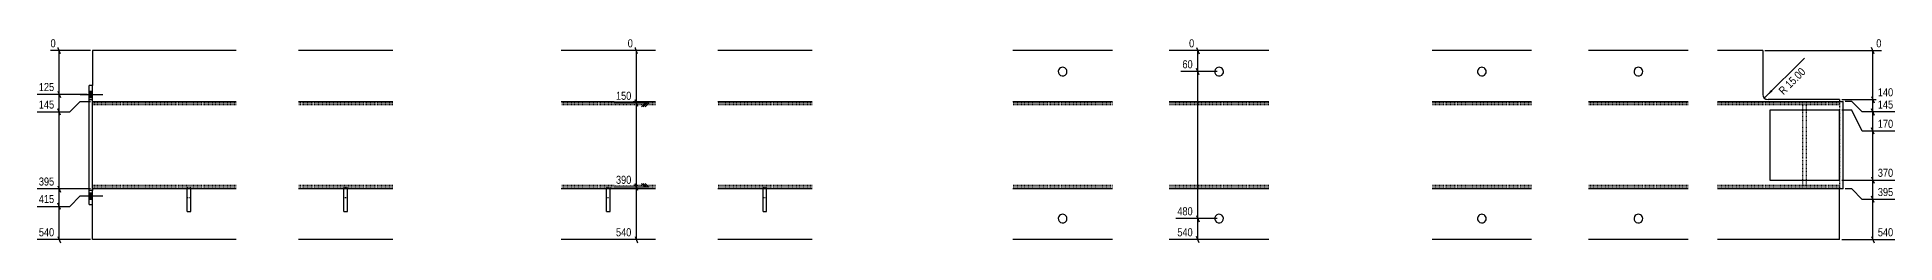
# Model space of a CAD drawing. Header units: millimetres. Extents: x 14 to 47490, y 10 to 2017.
# Drawn here: x 13425 to 18742, y 14 to 602 of the extents above; entities that cross this region are included whole.
import ezdxf

# ---------------------------------------------------------------- set-up
doc = ezdxf.new("R2010")
doc.units = ezdxf.units.MM
doc.linetypes.add('DXK_LINE_DOT2', pattern=[3.9198, 1.9599, -1.9599])
doc.layers.add('MÅLSÆTNING', color=7, linetype='Continuous')
doc.layers.add('STÅL', color=7, linetype='Continuous')
doc.styles.add('Arial Narrow', font='ARIALN.TTF', dxfattribs={"height": 0.2})

msp = doc.modelspace()

# ---------------------------------------------------------------- hatches: boundary and pattern name
at = {"layer": 'MÅLSÆTNING', "linetype": 'Continuous'}
msp.add_hatch(color=7, dxfattribs=at).paths.add_polyline_path([(18391.7, 446.9), (18368.4, 427.8), (18387.5, 451.1)])
at = {"layer": 'STÅL', "linetype": 'Continuous'}
for points in [[(13574, 447.4), (13574, 429.4), (13584, 429.4), (13584, 447.4)], [(13574, 447.4), (13574, 429.4), (13584, 429.4), (13584, 447.4)], [(13574, 447.4), (13574, 429.4), (13584, 429.4), (13584, 447.4)], [(13574, 157.4), (13574, 139.4), (13584, 139.4), (13584, 157.4)], [(13574, 157.4), (13574, 139.4), (13584, 139.4), (13584, 157.4)], [(13574, 157.4), (13574, 139.4), (13584, 139.4), (13584, 157.4)]]:
    msp.add_hatch(color=96, dxfattribs=at).paths.add_polyline_path(points)

# ---------------------------------------------------------------- linework, layer by layer
at = {"layer": 'MÅLSÆTNING', "color": 7, "linetype": 'Continuous'}
for p, q in [((13578, 563.4), (13463.7, 563.4)), ((13492.1, 554.4), (13484.9, 572.4)), ((13488.5, 438.4), (13488.5, 563.4)), ((15169.8, 563.4), (15115.5, 563.4)), ((15143.9, 554.4), (15136.7, 572.4)), ((16792.2, 563.4), (16722.1, 563.4)), ((16743.3, 572.4), (16750.5, 554.4)), ((16746.9, 503.4), (16746.9, 563.4)), ((18368.4, 427.8), (18483, 542.4)), ((18370, 563.4), (18703.5, 563.4)), ((18682.3, 554.4), (18675.1, 572.4)), ((18678.7, 423.4), (18678.7, 563.4)), ((16802, 503.4), (16698.7, 503.4)), ((16802, 503.4), (16698.7, 503.4)), ((16750.5, 494.4), (16743.3, 512.4)), ((16750.5, 494.4), (16743.3, 512.4)), ((16746.9, 83.4), (16746.9, 503.4)), ((13568, 438.4), (13425.7, 438.4)), ((13568, 438.4), (13425.7, 438.4)), ((13484.9, 447.4), (13492.1, 429.4)), ((13484.9, 447.4), (13492.1, 429.4)), ((13488.5, 388.4), (13488.5, 438.4)), ((18675.1, 432.4), (18682.3, 414.4)), ((18675.1, 432.4), (18682.3, 414.4)), ((13425.7, 388.4), (13518.5, 388.4)), ((13425.7, 388.4), (13518.5, 388.4)), ((13492.1, 379.4), (13484.9, 397.4)), ((13492.1, 379.4), (13484.9, 397.4)), ((13518.5, 388.4), (13548.5, 418.4)), ((13518.5, 388.4), (13548.5, 418.4)), ((13548.5, 418.4), (13578, 418.4)), ((13548.5, 418.4), (13578, 418.4)), ((15169.8, 413.4), (15077.5, 413.4)), ((15143.9, 404.4), (15136.7, 422.4)), ((15140.3, 173.4), (15140.3, 413.4)), ((15165.3, 413.4), (15154.8, 402.9)), ((15175.8, 413.4), (15154.8, 413.4)), ((15170.6, 413.4), (15160.1, 402.9)), ((15170.6, 413.4), (15160.1, 402.9)), ((15175.8, 413.4), (15165.3, 402.9)), ((15175.8, 413.4), (15165.3, 402.9)), ((18590, 423.4), (18741.5, 423.4)), ((18590, 423.4), (18741.5, 423.4)), ((18618.7, 393.4), (18590, 393.4)), ((18618.7, 393.4), (18590, 393.4)), ((18618.7, 418.4), (18600, 418.4)), ((18618.7, 418.4), (18600, 418.4)), ((18648.7, 388.4), (18618.7, 418.4)), ((18648.7, 388.4), (18618.7, 418.4)), ((18648.7, 333.4), (18618.7, 393.4)), ((18648.7, 333.4), (18618.7, 393.4)), ((18741.5, 388.4), (18648.7, 388.4)), ((18741.5, 388.4), (18648.7, 388.4)), ((18682.3, 379.4), (18675.1, 397.4)), ((18675.1, 397.4), (18682.3, 379.4)), ((18678.7, 388.4), (18678.7, 423.4)), ((18678.7, 333.4), (18678.7, 388.4)), ((18741.5, 333.4), (18648.7, 333.4)), ((18741.5, 333.4), (18648.7, 333.4)), ((18682.3, 324.4), (18675.1, 342.4)), ((18682.3, 324.4), (18675.1, 342.4)), ((15169.8, 173.4), (15077.5, 173.4)), ((15169.8, 173.4), (15077.5, 173.4)), ((15136.7, 182.4), (15143.9, 164.4)), ((15143.9, 164.4), (15136.7, 182.4)), ((15140.3, 23.4), (15140.3, 173.4)), ((15165.3, 173.4), (15154.8, 183.9)), ((15165.3, 173.4), (15154.8, 183.9)), ((15175.8, 173.4), (15154.8, 173.4)), ((15175.8, 173.4), (15154.8, 173.4)), ((15170.6, 173.4), (15160.1, 183.9)), ((15170.6, 173.4), (15160.1, 183.9)), ((15175.8, 173.4), (15165.3, 183.9)), ((15175.8, 173.4), (15165.3, 183.9)), ((18590, 193.4), (18741.5, 193.4)), ((18618.7, 168.4), (18600, 168.4)), ((18618.7, 168.4), (18600, 168.4)), ((18648.7, 138.4), (18618.7, 168.4)), ((18648.7, 138.4), (18618.7, 168.4)), ((18675.1, 202.4), (18682.3, 184.4)), ((18678.7, 138.4), (18678.7, 193.4)), ((13425.7, 118.4), (13518.5, 118.4)), ((13492.1, 109.4), (13484.9, 127.4)), ((13488.5, 23.4), (13488.5, 118.4)), ((13518.5, 118.4), (13548.5, 148.4)), ((13518.5, 118.4), (13548.5, 148.4)), ((13548.5, 148.4), (13568, 148.4)), ((13548.5, 148.4), (13568, 148.4)), ((18741.5, 138.4), (18648.7, 138.4)), ((18741.5, 138.4), (18648.7, 138.4)), ((18682.3, 129.4), (18675.1, 147.4)), ((18682.3, 129.4), (18675.1, 147.4)), ((18678.7, 23.4), (18678.7, 138.4)), ((16802, 83.4), (16684.1, 83.4)), ((16802, 83.4), (16684.1, 83.4)), ((16743.3, 92.4), (16750.5, 74.4)), ((16743.3, 92.4), (16750.5, 74.4)), ((16746.9, 23.4), (16746.9, 83.4)), ((13578, 23.4), (13425.7, 23.4)), ((13484.9, 32.4), (13492.1, 14.4)), ((15169.8, 23.4), (15077.5, 23.4)), ((15136.7, 32.4), (15143.9, 14.4)), ((16792.2, 23.4), (16684.1, 23.4)), ((16750.5, 14.4), (16743.3, 32.4)), ((18590, 23.4), (18741.5, 23.4)), ((18675.1, 32.4), (18682.3, 14.4))]:
    msp.add_line(p, q, dxfattribs=at)
msp.add_arc((18379, 438.4), 15, 180, 270, dxfattribs=at)
at = {"layer": 'STÅL', "color": 2, "linetype": 'Continuous'}
for p, q in [((13584, 563.4), (13584, 463.4)), ((13724, 563.4), (13584, 563.4)), ((13995, 563.4), (13725, 563.4)), ((14443, 563.4), (14173, 563.4)), ((15195, 563.4), (14925, 563.4)), ((15643, 563.4), (15373, 563.4)), ((16502.5, 563.4), (16217.5, 563.4)), ((16950.5, 563.4), (16665.5, 563.4)), ((17702.5, 563.4), (17417.5, 563.4)), ((18150.5, 563.4), (17865.5, 563.4)), ((18364, 563.4), (18234, 563.4)), ((18364, 563.4), (18364, 438.4)), ((13574, 163.4), (13574, 463.4)), ((13584, 463.4), (13574, 463.4)), ((13584, 418.4), (13584, 463.4)), ((18364, 438.4), (18365.1, 432.7)), ((13574, 423.4), (13584, 423.4)), ((13584, 168.4), (13584, 418.4)), ((13584, 418.4), (13724, 418.4)), ((13725, 418.4), (13995, 418.4)), ((14173, 418.4), (14443, 418.4)), ((14925, 418.4), (15195, 418.4)), ((15373, 418.4), (15643, 418.4)), ((16217.5, 418.4), (16502.5, 418.4)), ((16665.5, 418.4), (16950.5, 418.4)), ((17417.5, 418.4), (17702.5, 418.4)), ((17865.5, 418.4), (18150.5, 418.4)), ((18234, 418.4), (18594, 418.4)), ((18373.2, 424.5), (18379, 423.4)), ((18584, 423.4), (18379, 423.4)), ((18384, 393.4), (18384, 193.4)), ((18584, 393.4), (18384, 393.4)), ((18584, 423.4), (18584, 418.4)), ((18584, 193.4), (18584, 393.4)), ((18594, 168.4), (18594, 418.4)), ((13574, 123.4), (13574, 163.4)), ((13584, 163.4), (13574, 163.4)), ((13584, 168.4), (13584, 163.4)), ((13724, 168.4), (13584, 168.4)), ((13584, 123.4), (13584, 163.4)), ((13995, 168.4), (13725, 168.4)), ((13855, 103.4), (13855, 168.4)), ((13865, 103.4), (13865, 168.4)), ((14443, 168.4), (14173, 168.4)), ((14303, 103.4), (14303, 168.4)), ((14313, 103.4), (14313, 168.4)), ((15195, 168.4), (14925, 168.4)), ((15055, 103.4), (15055, 168.4)), ((15065, 103.4), (15065, 168.4)), ((15643, 168.4), (15373, 168.4)), ((15503, 103.4), (15503, 168.4)), ((15513, 103.4), (15513, 168.4)), ((16502.5, 168.4), (16217.5, 168.4)), ((16950.5, 168.4), (16665.5, 168.4)), ((17702.5, 168.4), (17417.5, 168.4)), ((18150.5, 168.4), (17865.5, 168.4)), ((18594, 168.4), (18234, 168.4)), ((18384, 193.4), (18584, 193.4)), ((18584, 23.4), (18584, 168.4)), ((13574, 123.4), (13584, 123.4)), ((13584, 23.4), (13584, 123.4)), ((13855, 103.4), (13865, 103.4)), ((14303, 103.4), (14313, 103.4)), ((15055, 103.4), (15065, 103.4)), ((15503, 103.4), (15513, 103.4)), ((13724, 23.4), (13584, 23.4)), ((13995, 23.4), (13725, 23.4)), ((14443, 23.4), (14173, 23.4)), ((15195, 23.4), (14925, 23.4)), ((15643, 23.4), (15373, 23.4)), ((16502.5, 23.4), (16217.5, 23.4)), ((16950.5, 23.4), (16665.5, 23.4)), ((17702.5, 23.4), (17417.5, 23.4)), ((18150.5, 23.4), (17865.5, 23.4)), ((18584, 23.4), (18234, 23.4))]:
    msp.add_line(p, q, dxfattribs=at)
at = {"layer": 'STÅL', "color": 96, "linetype": 'Continuous'}
for p, q in [((13548, 438.4), (13613, 438.4)), ((13548, 438.4), (13613, 438.4)), ((13548, 438.4), (13613, 438.4)), ((13574, 447.4), (13584, 447.4)), ((13574, 447.4), (13584, 447.4)), ((13574, 447.4), (13584, 447.4)), ((13574, 429.4), (13584, 429.4)), ((13574, 429.4), (13584, 429.4)), ((13574, 429.4), (13584, 429.4)), ((13548, 148.4), (13613, 148.4)), ((13548, 148.4), (13613, 148.4)), ((13548, 148.4), (13613, 148.4)), ((13574, 157.4), (13584, 157.4)), ((13574, 157.4), (13584, 157.4)), ((13574, 157.4), (13584, 157.4)), ((13574, 139.4), (13584, 139.4)), ((13574, 139.4), (13584, 139.4)), ((13574, 139.4), (13584, 139.4))]:
    msp.add_line(p, q, dxfattribs=at)
at = {"layer": 'STÅL', "color": 7, "linetype": 'DXK_LINE_DOT2'}
for p, q in [((13584, 413.4), (13584, 463.4)), ((13724, 413.4), (13584, 413.4)), ((13584, 413.4), (13584, 408.4)), ((13724, 408.4), (13584, 408.4)), ((13584, 123.4), (13584, 408.4)), ((13995, 413.4), (13725, 413.4)), ((13995, 408.4), (13725, 408.4)), ((14443, 413.4), (14173, 413.4)), ((14443, 408.4), (14173, 408.4)), ((15195, 413.4), (14925, 413.4)), ((15195, 408.4), (14925, 408.4)), ((15643, 413.4), (15373, 413.4)), ((15643, 408.4), (15373, 408.4)), ((16502.5, 413.4), (16217.5, 413.4)), ((16502.5, 408.4), (16217.5, 408.4)), ((16950.5, 413.4), (16665.5, 413.4)), ((16950.5, 408.4), (16665.5, 408.4)), ((17702.5, 413.4), (17417.5, 413.4)), ((17702.5, 408.4), (17417.5, 408.4)), ((18150.5, 413.4), (17865.5, 413.4)), ((18150.5, 408.4), (17865.5, 408.4)), ((18584, 413.4), (18234, 413.4)), ((18584, 408.4), (18234, 408.4)), ((18479, 178.4), (18479, 408.4)), ((18489, 178.4), (18489, 408.4)), ((18584, 418.4), (18584, 413.4)), ((18584, 413.4), (18584, 408.4)), ((18584, 408.4), (18584, 168.4)), ((13724, 178.4), (13584, 178.4)), ((13724, 173.4), (13584, 173.4)), ((13995, 178.4), (13725, 178.4)), ((13995, 173.4), (13725, 173.4)), ((13855, 168.4), (13855, 173.4)), ((13855, 173.4), (13865, 173.4)), ((13865, 168.4), (13865, 173.4)), ((14443, 178.4), (14173, 178.4)), ((14443, 173.4), (14173, 173.4)), ((14303, 168.4), (14303, 173.4)), ((14303, 173.4), (14313, 173.4)), ((14313, 168.4), (14313, 173.4)), ((15195, 178.4), (14925, 178.4)), ((15195, 173.4), (14925, 173.4)), ((15055, 168.4), (15055, 173.4)), ((15055, 173.4), (15065, 173.4)), ((15065, 168.4), (15065, 173.4)), ((15643, 178.4), (15373, 178.4)), ((15643, 173.4), (15373, 173.4)), ((15503, 168.4), (15503, 173.4)), ((15503, 173.4), (15513, 173.4)), ((15513, 168.4), (15513, 173.4)), ((16502.5, 178.4), (16217.5, 178.4)), ((16502.5, 173.4), (16217.5, 173.4)), ((16950.5, 178.4), (16665.5, 178.4)), ((16950.5, 173.4), (16665.5, 173.4)), ((17702.5, 178.4), (17417.5, 178.4)), ((17702.5, 173.4), (17417.5, 173.4)), ((18150.5, 178.4), (17865.5, 178.4)), ((18150.5, 173.4), (17865.5, 173.4)), ((18584, 178.4), (18234, 178.4)), ((18584, 173.4), (18234, 173.4)), ((13855, 143.4), (13865, 143.4)), ((14303, 143.4), (14313, 143.4)), ((15055, 143.4), (15065, 143.4)), ((15503, 143.4), (15513, 143.4))]:
    msp.add_line(p, q, dxfattribs=at)
at = {"layer": 'STÅL', "color": 2, "linetype": 'Continuous'}
for centre, radius, start, end in [((16360, 503.4), 12.5, 150.3737, 330.3737), ((16360, 503.4), 12.5, 330.3737, 150.3737), ((16808, 503.4), 12.5, 150.3737, 330.3737), ((16808, 503.4), 12.5, 330.3737, 150.3737), ((17560, 503.4), 12.5, 150.3737, 330.3737), ((17560, 503.4), 12.5, 330.3737, 150.3737), ((18008, 503.4), 12.5, 150.3737, 330.3737), ((18008, 503.4), 12.5, 330.3737, 150.3737), ((18379, 438.4), 15, 202.5, 247.5), ((16360, 83.4), 12.5, 150.3737, 330.3737), ((16360, 83.4), 12.5, 330.3737, 150.3737), ((16808, 83.4), 12.5, 120.3737, 300.3737), ((16808, 83.4), 12.5, 300.3737, 120.3737), ((17560, 83.4), 12.5, 150.3737, 330.3737), ((17560, 83.4), 12.5, 330.3737, 150.3737), ((18008, 83.4), 12.5, 150.3737, 330.3737), ((18008, 83.4), 12.5, 330.3737, 150.3737)]:
    msp.add_arc(centre, radius, start, end, dxfattribs=at)

# ---------------------------------------------------------------- next in the draw order: wipeouts: each hides what was drawn before it
at = {"color": 0, "linetype": 'Continuous'}
for points in [[(13483.1, 568.2), (13483.1, 601.8), (13458.9, 601.8), (13458.9, 568.2)], [(16741.5, 568.2), (16741.5, 601.8), (16717.3, 601.8), (16717.3, 568.2)], [(18708.3, 568.2), (18708.3, 601.8), (18684.1, 601.8), (18684.1, 568.2)], [(13478.7, 443.2), (13478.7, 476.8), (13425.3, 476.8), (13425.3, 443.2)], [(15130.6, 418.2), (15130.6, 451.8), (15077.1, 451.8), (15077.1, 418.2)], [(18742, 428.2), (18742, 461.8), (18688.5, 461.8), (18688.5, 428.2)], [(18742, 198.2), (18742, 231.8), (18688.5, 231.8), (18688.5, 198.2)], [(15130.6, 178.2), (15130.6, 211.8), (15077.1, 211.8), (15077.1, 178.2)], [(13478.7, 123.2), (13478.7, 156.8), (13425.3, 156.8), (13425.3, 123.2)], [(16737.1, 88.2), (16737.1, 121.8), (16683.7, 121.8), (16683.7, 88.2)], [(13478.7, 28.2), (13478.7, 61.8), (13425.3, 61.8), (13425.3, 28.2)], [(15130.6, 28.2), (15130.6, 61.8), (15077.1, 61.8), (15077.1, 28.2)], [(18742, 28.2), (18742, 61.8), (18688.5, 61.8), (18688.5, 28.2)]]:
    msp.add_wipeout(points, dxfattribs=at).dxf.layer = 'MÅLSÆTNING'
at = {"color": 0}
msp.add_wipeout([(18495.3, 500.9), (18471.6, 524.6), (18399.6, 452.7), (18423.4, 429)], dxfattribs=at).dxf.layer = 'MÅLSÆTNING'

# ---------------------------------------------------------------- next in the draw order: linework, layer by layer
at = {"layer": 'MÅLSÆTNING', "color": 7, "linetype": 'Continuous'}
for p, q in [((15140.3, 413.4), (15140.3, 563.4)), ((13488.5, 168.4), (13488.5, 388.4)), ((15169.8, 413.4), (15077.5, 413.4)), ((15136.7, 422.4), (15143.9, 404.4)), ((15165.3, 413.4), (15154.8, 402.9)), ((15175.8, 413.4), (15154.8, 413.4)), ((13578, 168.4), (13425.7, 168.4)), ((13578, 168.4), (13425.7, 168.4)), ((13484.9, 177.4), (13492.1, 159.4)), ((13484.9, 177.4), (13492.1, 159.4)), ((13488.5, 118.4), (13488.5, 168.4)), ((13425.7, 118.4), (13518.5, 118.4)), ((13492.1, 109.4), (13484.9, 127.4))]:
    msp.add_line(p, q, dxfattribs=at)

# ---------------------------------------------------------------- next in the draw order: texts
at = {"layer": 'MÅLSÆTNING', "color": 3, "linetype": 'Continuous', "style": 'Arial Narrow'}
for s, height, p in [('0', 22.9, (13463.7, 573)), ('0', 22.9, (16722.1, 573)), ('0', 22.9, (18688.9, 573)), ('125', 22.91, (13430.1, 448)), ('150', 22.91, (15081.9, 423)), ('140', 22.91, (18693.3, 433)), ('370', 22.91, (18693.3, 203)), ('390', 22.91, (15081.9, 183)), ('415', 22.91, (13430.1, 128)), ('480', 22.91, (16688.5, 93)), ('540', 22.91, (13430.1, 33)), ('540', 22.91, (15081.9, 33)), ('540', 22.91, (18693.3, 33))]:
    msp.add_text(s, height=height, dxfattribs=at).set_placement(p)
at = {"layer": 'MÅLSÆTNING', "color": 3, "style": 'Arial Narrow'}
msp.add_text('R 15.00', height=22.91, rotation=45.0001, dxfattribs=at).set_placement((18423.4, 435.7))

# ---------------------------------------------------------------- next in the draw order: wipeouts: each hides what was drawn before it
at = {"color": 0, "linetype": 'Continuous'}
for points in [[(16737.1, 508.2), (16737.1, 541.8), (16698.3, 541.8), (16698.3, 508.2)], [(16737.1, 28.2), (16737.1, 61.8), (16683.7, 61.8), (16683.7, 28.2)]]:
    msp.add_wipeout(points, dxfattribs=at).dxf.layer = 'MÅLSÆTNING'

# ---------------------------------------------------------------- next in the draw order: texts
at = {"layer": 'MÅLSÆTNING', "color": 3, "linetype": 'Continuous', "style": 'Arial Narrow'}
for s, p in [('60', (16703.1, 513)), ('540', (16688.5, 33))]:
    msp.add_text(s, height=22.91, dxfattribs=at).set_placement(p)

# ---------------------------------------------------------------- next in the draw order: wipeouts: each hides what was drawn before it
at = {"color": 0, "linetype": 'Continuous'}
for points in [[(15134.9, 568.2), (15134.9, 601.8), (15110.7, 601.8), (15110.7, 568.2)], [(13478.7, 393.2), (13478.7, 426.8), (13425.3, 426.8), (13425.3, 393.2)], [(18742, 393.2), (18742, 426.8), (18688.5, 426.8), (18688.5, 393.2)], [(13478.7, 173.2), (13478.7, 206.8), (13425.3, 206.8), (13425.3, 173.2)], [(18742, 143.2), (18742, 176.8), (18688.5, 176.8), (18688.5, 143.2)]]:
    msp.add_wipeout(points, dxfattribs=at).dxf.layer = 'MÅLSÆTNING'

# ---------------------------------------------------------------- next in the draw order: linework, layer by layer
at = {"layer": 'MÅLSÆTNING', "color": 7, "linetype": 'Continuous'}
for p, q in [((18678.7, 193.4), (18678.7, 333.4)), ((18590, 193.4), (18741.5, 193.4)), ((18675.1, 202.4), (18682.3, 184.4))]:
    msp.add_line(p, q, dxfattribs=at)

# ---------------------------------------------------------------- next in the draw order: texts
at = {"layer": 'MÅLSÆTNING', "color": 3, "linetype": 'Continuous', "style": 'Arial Narrow'}
for s, height, p in [('0', 22.9, (15115.5, 573)), ('145', 22.91, (13430.1, 398)), ('145', 22.91, (18693.3, 398)), ('395', 22.91, (13430.1, 178)), ('395', 22.91, (18693.3, 148))]:
    msp.add_text(s, height=height, dxfattribs=at).set_placement(p)

# ---------------------------------------------------------------- next in the draw order: wipeouts: each hides what was drawn before it
at = {"color": 0, "linetype": 'Continuous'}
msp.add_wipeout([(18742, 338.2), (18742, 371.8), (18688.5, 371.8), (18688.5, 338.2)], dxfattribs=at).dxf.layer = 'MÅLSÆTNING'

# ---------------------------------------------------------------- next in the draw order: texts
at = {"layer": 'MÅLSÆTNING', "color": 3, "linetype": 'Continuous', "style": 'Arial Narrow'}
msp.add_text('170', height=22.91, dxfattribs=at).set_placement((18693.3, 343))

doc.saveas('drawing.dxf')
